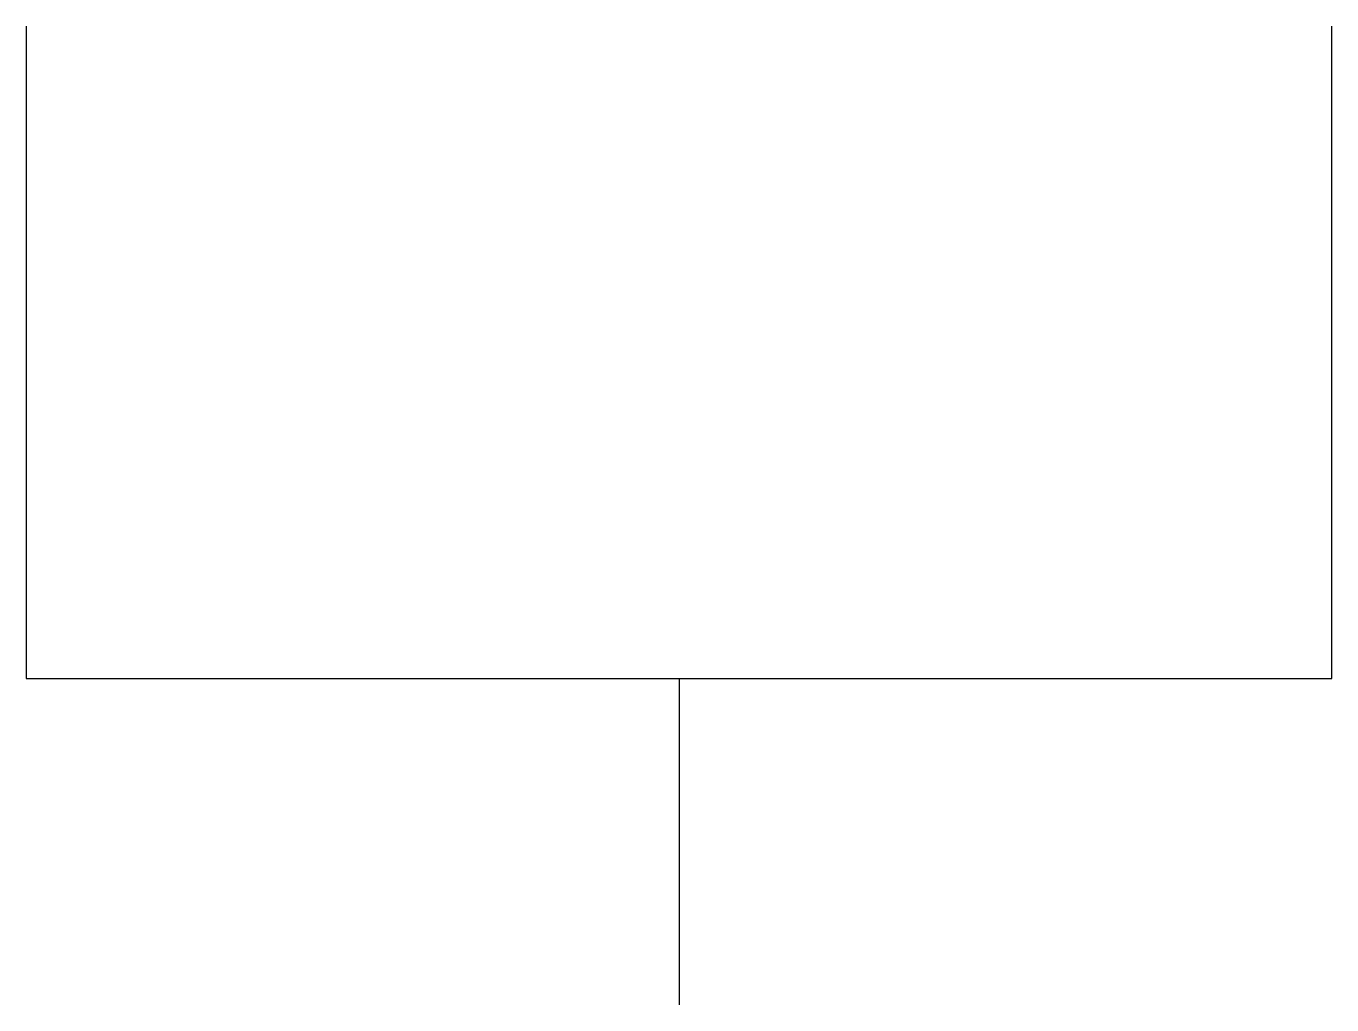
# Model space of a CAD drawing. Header units: millimetres. Extents: x 246.2 to 266.2, y -258.4 to -243.4.
import ezdxf

# ---------------------------------------------------------------- set-up
doc = ezdxf.new("R2010")
doc.units = ezdxf.units.MM
doc.linetypes.add('K5LT_BASIC', pattern=[0])

msp = doc.modelspace()

# ---------------------------------------------------------------- linework, layer by layer
at = {"color": 1, "linetype": 'K5LT_BASIC'}
for p, q in [((246.216, -243.351), (246.216, -253.351)), ((266.216, -253.351), (266.216, -243.351)), ((246.216, -253.351), (266.216, -253.351)), ((256.216, -253.351), (256.216, -258.351))]:
    msp.add_line(p, q, dxfattribs=at)

doc.saveas('drawing.dxf')
